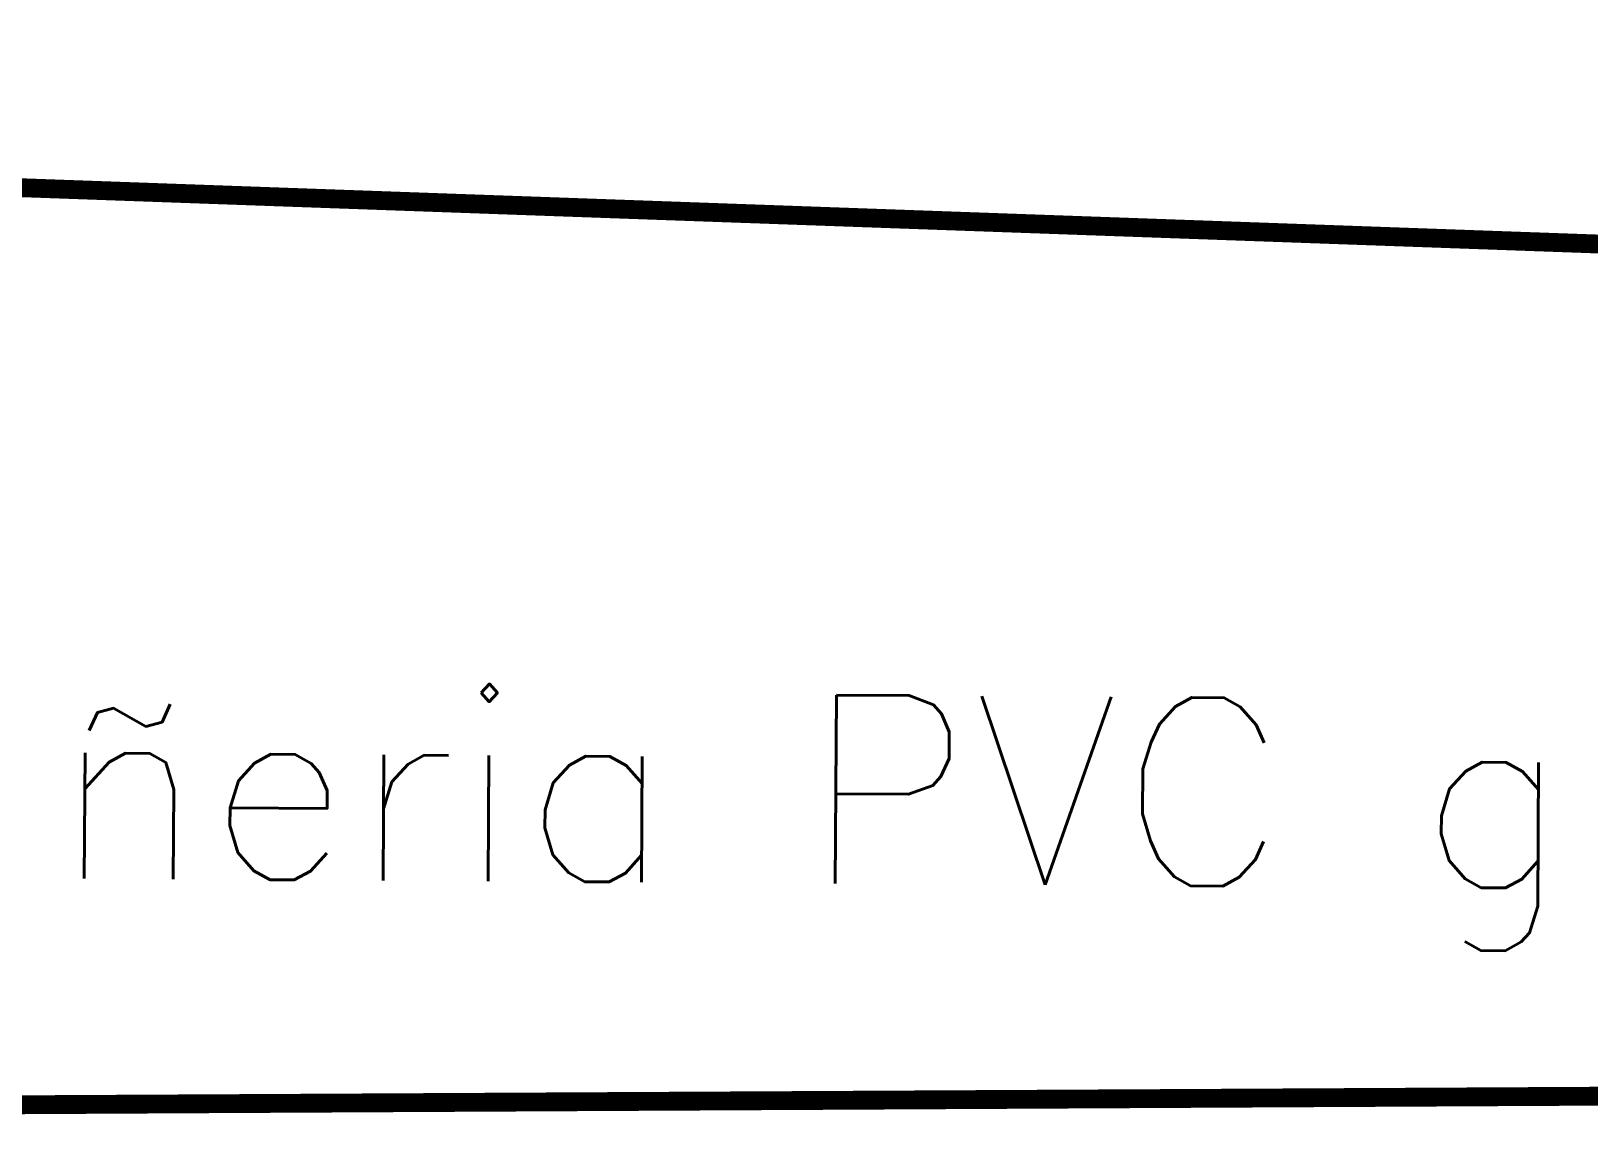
# Model space of a CAD drawing. Header units: millimetres. Extents: x 553474 to 556484, y 6145926 to 6146600.
# Drawn here: x 554045.56 to 554053.82, y 6146162.61 to 6146168.43 of the extents above; entities that cross this region are included whole.
import ezdxf

# ---------------------------------------------------------------- set-up
doc = ezdxf.new("R2010")
doc.units = ezdxf.units.MM
doc.linetypes.add('( Hidden )', pattern=[0.375, 0.25, -0.125])
doc.linetypes.add('ACAD_ISO04W100', pattern=[30, 24, -3, 0, -3])
for name, color, linetype in [('COTA_PARC_50', 2, 'Continuous'), ('DESAGUES PRIMARIOS', 10, 'Continuous'), ('Z-ARROYO', 142, 'Continuous')]:
    doc.layers.add(name, color=color, linetype=linetype)
doc.styles.add('ROMANS', font='romans.shx')

msp = doc.modelspace()

# ---------------------------------------------------------------- linework, layer by layer
at = {"layer": 'COTA_PARC_50', "color": 254, "linetype": 'ACAD_ISO04W100', "lineweight": 5, "const_width": 0.1, "flags": 128}
msp.add_lwpolyline([(554096.4419, 6146165.7752), (553941.9533, 6146171.2927)], dxfattribs=at)
at = {"layer": 'DESAGUES PRIMARIOS', "color": 254, "linetype": '( Hidden )', "lineweight": 5, "ltscale": 30, "const_width": 0.1, "flags": 128}
msp.add_lwpolyline([(554120.2723, 6146169.5018), (554095.5384, 6146169.5018, 0.119887), (554093.701, 6146169.0548), (554082.6985, 6146163.3649, -0.11851), (554080.8828, 6146162.918), (554034.1124, 6146162.6639, -0.415806), (554032.1015, 6146164.6638), (554032.1015, 6146190.0033, 0.413322), (554024.1259, 6146198.0032), (553986.2169, 6146198.1186, -0.25809), (553982.8346, 6146200.0025), (553948.0806, 6146255.7526, -0.102), (553947.5205, 6146257.2676), (553937.4626, 6146323.4366, -0.071768), (553937.4539, 6146324.579), (553939.9715, 6146343.013, -0.199876), (553941.5269, 6146345.6658), (553947.8761, 6146350.4521, 0.197026), (553949.4253, 6146353.0615), (553951.7881, 6146369.0525)], format="xyb", dxfattribs=at)

# ---------------------------------------------------------------- texts
at = {"layer": 'Z-ARROYO', "color": 7, "insert": (554043.9609, 6146164.9394), "char_height": 1, "attachment_point": 1, "rotation": 359.62113, "style": 'ROMANS'}
msp.add_mtext('Cañeria PVC gris Diam. 3" (Existente) ', dxfattribs=at)

doc.saveas('drawing.dxf')
